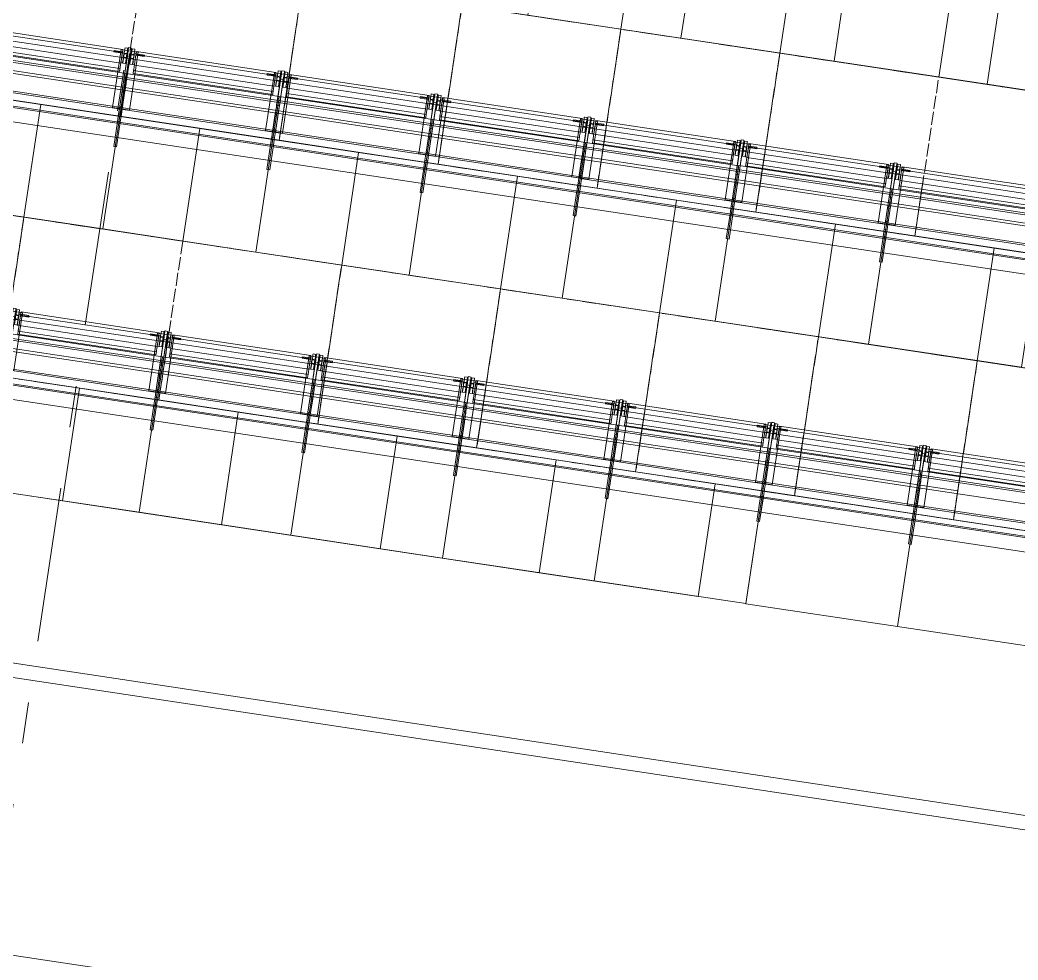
# Model space of a CAD drawing. Header units: millimetres. Extents: x -50172 to 90294, y -80883 to 25069.
# Drawn here: x -29832 to -26417, y -67517 to -64301 of the extents above; entities that cross this region are included whole.
import ezdxf
from ezdxf.enums import TextEntityAlignment as Align

# ---------------------------------------------------------------- set-up
doc = ezdxf.new("R2010")
doc.units = ezdxf.units.MM
doc.header["$MEASUREMENT"] = 0
doc.linetypes.add('Double Dashed', pattern=[1093.611073, 529.166651, -211.666656, 141.111112, -211.666656])
doc.linetypes.add('Hidden Line', pattern=[55, 45, -10])
for name, color, linetype in [('A-25-M_Wall_Ext', 7, 'Continuous'), ('New_A-05-M_Gross_Int_Plant', 7, 'Continuous'), ('New_A-15-MG_Structural_Grid_Phase_2', 7, 'Continuous'), ('New_A-20-M_Floor_Slab', 7, 'Continuous'), ('New_A-35-M_FFE_Fixed', 7, 'Continuous')]:
    doc.layers.add(name, color=color, linetype=linetype)
for name, color, linetype, lineweight in [('A-25-M_Wall_Ext_Pen_No__1', 7, 'Continuous', 13), ('New_A-20-M_Floor_Slab_Pen_No__89', 8, 'Continuous', 20), ('New_A-35-M_FFE_Fixed_Pen_No__1', 7, 'Continuous', 13), ('New_A-35-M_FFE_Fixed_Pen_No__101', 252, 'Continuous', 15), ('New_A-95-P_Drawing_Pen_No__1', 7, 'Continuous', 13), ('New_ArchiCAD Zone Stamps_Pen_No__6', 7, 'Continuous', 35)]:
    doc.layers.add(name, color=color, linetype=linetype, lineweight=lineweight)
for name, color, linetype, lineweight, true_color in [('A-25-M_Wall_Ext_Pen_No__107', 7, 'Continuous', 15, 0xa6a6a6), ('New_A-05-M_Gross_Int_Plant_Pen_No__74', 7, 'Continuous', 20, 0x606060), ('New_A-15-MG_Structural_Grid_Phase_2_Pen_No__222', 7, 'Continuous', 13, 0x65af33)]:
    doc.layers.add(name, color=color, linetype=linetype, lineweight=lineweight, true_color=true_color)
doc.styles.add('GENERATED_STYLE_1', font='')
doc.styles.add('GENERATED_STYLE_3', font='')
doc.styles.add('GENERATED_STYLE_4', font='')
doc.styles.get('GENERATED_STYLE_1').set_extended_font_data('Arial', bold=True)
doc.styles.get('GENERATED_STYLE_3').set_extended_font_data('Arial')
doc.styles.get('GENERATED_STYLE_4').set_extended_font_data('Swis721 BT')
pattern_1 = [(60, (0, 0), (-43.30127, 25), []), (120, (0, 0), (43.30127, 25), [])]

# ---------------------------------------------------------------- blocks, each defined once
blk = doc.blocks.new('Slab_35_1', base_point=(-25044.6, -64373.8))
at = {"layer": 'New_A-20-M_Floor_Slab_Pen_No__89', "linetype": 'Continuous', "flags": 128}
blk.add_lwpolyline([(-25044.6, -64373.8), (-33670.9, -63075.4), (-34079.9, -64013.3), (-24929.8, -65390.5)], close=True, dxfattribs=at)
blk = doc.blocks.new('Slab_36_1', base_point=(-24935.5, -65340.8))
at = {"layer": 'New_A-20-M_Floor_Slab_Pen_No__89', "linetype": 'Continuous', "flags": 128}
blk.add_lwpolyline([(-24935.5, -65340.8), (-34059.9, -63967.4), (-34468.8, -64905.3), (-24820.7, -66357.5)], close=True, dxfattribs=at)
blk = doc.blocks.new('Slab_37_1', base_point=(-24826.3, -66307.8))
at = {"layer": 'New_A-20-M_Floor_Slab_Pen_No__89', "linetype": 'Continuous', "flags": 128}
blk.add_lwpolyline([(-24826.3, -66307.8), (-34448.9, -64859.5), (-34857.8, -65797.4), (-24711.5, -67324.5)], close=True, dxfattribs=at)
blk = doc.blocks.new('Slab_38_1', base_point=(-24717.1, -67274.8))
at = {"layer": 'New_A-20-M_Floor_Slab_Pen_No__89', "linetype": 'Continuous', "flags": 128}
blk.add_lwpolyline([(-24717.1, -67274.8), (-34837.8, -65751.5), (-35246.8, -66689.4), (-24602.4, -68291.5)], close=True, dxfattribs=at)
blk = doc.blocks.new('VENTS__5_1', base_point=(-30958.5, -71277.4))
at = {"layer": 'New_A-05-M_Gross_Int_Plant_Pen_No__74', "linetype": 'Continuous'}
blk.add_arc((-26782.7, -43787.3), 28124.1, 246.43121, 336.44961, dxfattribs=at)
at = {"layer": 'New_ArchiCAD Zone Stamps_Pen_No__6'}
for tag, height, style, p in [('ROOM_NAME', 250, 'GENERATED_STYLE_1', (-31302.6, -70145.2)), ('zoneNameLine2', 250, 'GENERATED_STYLE_1', (-31491, -70577.3)), ('measuredAreaCode', 200, 'GENERATED_STYLE_3', (-31679.5, -70998)), ('DUMMY_649', 200, 'GENERATED_STYLE_3', (-31372.1, -71132.1)), ('DUMMY_650', 200, 'GENERATED_STYLE_3', (-30882.7, -71345.4)), ('DUMMY_651', 133.3, 'GENERATED_STYLE_3', (-30603.4, -71452))]:
    blk.add_attdef(tag, text='', height=height, rotation=336.4404, dxfattribs=dict(at, style=style)).set_placement(p, align=Align.TOP_LEFT)
blk = doc.blocks.new('Wall_351_1', base_point=(-38294.6, -69816.9))
at = {"layer": 'A-25-M_Wall_Ext_Pen_No__107', "linetype": 'Continuous', "lineweight": 0, "true_color": 0x535353}
for points in [[(-38161.1, -69523.8, 0.417286), (-920.9, -54882.6), (-922.8, -54881.8, -0.417285), (-38160.3, -69522)], [(-38224.1, -69662.2, 0.417299), (-781.4, -54943), (-783.3, -54942.2, -0.417299), (-38223.3, -69660.3)]]:
    blk.add_hatch(color=251, dxfattribs=at).paths.add_polyline_path(points)
at = {"layer": 'A-25-M_Wall_Ext_Pen_No__107', "linetype": 'Continuous'}
h = blk.add_hatch(dxfattribs=at)
h.set_pattern_fill('Plaster_0001', color=256, style=0, pattern_type=2)
h.set_pattern_definition([(201.458, (0, 0), (-63.3617, 161.19955), [0, -100]), (201.458, (-14.85, -98.89), (-63.3617, 161.19955), [0, -100])])
h.paths.add_polyline_path([(-38160.3, -69522, 0.417285), (-922.8, -54881.8), (-936.5, -54875.8, -0.417284), (-38154.1, -69508.4)])
h = blk.add_hatch(dxfattribs=at)
h.set_pattern_fill('Batt_Insulation_0001', color=256, style=0, pattern_type=2)
h.set_pattern_definition(pattern_1)
h.paths.add_polyline_path([(-38273, -69769.5, 0.41731), (-673.1, -54989.8), (-764.9, -54950.1, -0.417301), (-38231.6, -69678.5)])
h = blk.add_hatch(dxfattribs=at)
h.set_pattern_fill('Plywood_0001', color=256, style=0, pattern_type=2)
h.set_pattern_definition([(0, (0, 0), (0, 200), [])])
h.paths.add_polyline_path([(-38231.6, -69678.5, 0.417301), (-764.9, -54950.1), (-781.4, -54943, -0.417299), (-38224.1, -69662.2)])
h = blk.add_hatch(dxfattribs=at)
h.set_pattern_fill('Batt_Insulation_0001', color=256, style=0, pattern_type=2)
h.set_pattern_definition(pattern_1)
h.paths.add_polyline_path([(-38283.4, -69792.3, 0.417312), (-650.2, -54999.7), (-673.1, -54989.8, -0.41731), (-38273, -69769.5)])
blk.add_hatch(color=256, dxfattribs=at).paths.add_polyline_path([(-38294.6, -69816.9, 0.417314), (-625.4, -55010.5), (-650.2, -54999.7, -0.417312), (-38283.4, -69792.3)])
at = {"layer": 'A-25-M_Wall_Ext_Pen_No__1', "linetype": 'Continuous'}
for radius, start, end in [(28147.8, 246.16247, 336.76276), (28145.8, 246.16252, 336.76277), (28130.8, 246.16287, 336.76285), (28317.8, 246.15854, 336.76179), (28299.8, 246.15895, 336.76189), (28297.8, 246.159, 336.7619), (28417.8, 246.15624, 336.76122), (28469.8, 246.15506, 336.76093), (28442.8, 246.15567, 336.76108)]:
    blk.add_arc((-26785.3, -43777.2), radius, start, end, dxfattribs=at)
blk = doc.blocks.new('Standard grid marker_10')
at = {"layer": 'New_A-15-MG_Structural_Grid_Phase_2_Pen_No__222', "linetype": 'Double Dashed'}
blk.add_line((2590.6, 0), (19605, 0), dxfattribs=at)
at = {"layer": 'New_A-15-MG_Structural_Grid_Phase_2_Pen_No__222', "style": 'GENERATED_STYLE_4'}
for tag, p in [('AC_MarkerText_1_0', (-500, 43.4)), ('AC_MarkerText_1_1', (22695.6, 43.4))]:
    blk.add_attdef(tag, text='', height=350, rotation=255.0108, dxfattribs=at).set_placement(p, align=Align.MIDDLE_CENTER)
blk = doc.blocks.new('Standard grid marker_26')
at = {"layer": 'New_A-15-MG_Structural_Grid_Phase_2_Pen_No__222', "linetype": 'Double Dashed'}
blk.add_arc((0, 0), 27977.6, 0, 90.63597, dxfattribs=at)
at = {"layer": 'New_A-15-MG_Structural_Grid_Phase_2_Pen_No__222', "style": 'GENERATED_STYLE_4'}
blk.add_attdef('AC_MarkerText_1', text='', height=350, rotation=90.3066, dxfattribs=at).set_placement((-1326.2, 28008), align=Align.MIDDLE_CENTER)
blk = doc.blocks.new('Montpelier with surface')
at = {"layer": 'New_A-35-M_FFE_Fixed_Pen_No__1', "linetype": 'Continuous'}
for p, q in [((0, 534.8), (0, 4.8)), ((390, 534.8), (0, 534.8)), ((285, 539.6), (370, 539.6)), ((285, 530), (285, 539.6)), ((285, 530), (370, 530)), ((370, 539.6), (371, 539.6)), ((370, 530), (370, 539.6)), ((370, 4.8), (370, 534.8)), ((370, 534.8), (414.6, 534.8)), ((370, 530), (371, 530)), ((371, 539.6), (397.3, 539.6)), ((371, 530), (371, 539.6)), ((371, 530), (397.3, 530)), ((390, 4.8), (390, 534.8)), ((397.3, 530), (397.3, 539.6)), ((397.3, 539.6), (424.7, 539.6)), ((397.3, 530), (424.7, 530)), ((414.6, 534.8), (415.5, 534.8)), ((414.6, 4.8), (414.6, 534.8)), ((415.5, 534.8), (416.5, 534.8)), ((416, 539.1), (616, 539.1)), ((416, 539.1), (416, 505.4)), ((416.5, 534.8), (417.4, 534.8)), ((417.4, 534.8), (418.3, 534.8)), ((418.3, 534.8), (419, 534.8)), ((419, 534.8), (419.6, 534.8)), ((419.6, 534.8), (420, 534.8)), ((420, 534.8), (420.2, 534.8)), ((420.2, 4.8), (420.2, 534.8)), ((420.2, 534.8), (480, 534.8)), ((424.7, 530), (424.7, 539.6)), ((424.7, 539.6), (470.9, 539.6)), ((424.7, 530), (470.9, 530)), ((470.9, 539.6), (477.4, 539.6)), ((470.9, 530), (470.9, 539.6)), ((470.9, 530), (477.4, 530)), ((477.4, 539.6), (478.6, 539.6)), ((477.4, 530), (477.4, 539.6)), ((477.4, 530), (478.6, 530)), ((478.6, 539.6), (480.7, 539.6)), ((478.6, 530), (480.7, 530)), ((480, 534.8), (482.5, 534.8)), ((480, 4.8), (480, 534.8)), ((480.7, 539.6), (483.7, 539.6)), ((480.7, 530), (483.7, 530)), ((482.5, 534.8), (485.7, 534.8)), ((483.7, 539.6), (487.4, 539.6)), ((483.7, 530), (487.4, 530)), ((485.7, 534.8), (489.5, 534.8)), ((487.4, 539.6), (491.7, 539.6)), ((487.4, 530), (491.7, 530)), ((489.5, 534.8), (493.9, 534.8)), ((491.7, 539.6), (496.6, 539.6)), ((491.7, 530), (496.6, 530)), ((493.9, 534.8), (499, 534.8)), ((496.6, 539.6), (501.7, 539.6)), ((496.6, 530), (501.7, 530)), ((499, 534.8), (504.7, 534.8)), ((501.7, 539.6), (507.1, 539.6)), ((501.7, 530), (507.1, 530)), ((504.7, 534.8), (511, 534.8)), ((507.1, 539.6), (597.9, 539.6)), ((507.1, 530), (507.1, 539.6)), ((507.1, 530), (597.9, 530)), ((511, 534.8), (517.9, 534.8)), ((517.9, 534.8), (525.2, 534.8)), ((517.9, 4.8), (517.9, 534.8)), ((525.2, 534.8), (530.9, 534.8)), ((530.9, 534.8), (535, 534.8)), ((535, 534.8), (537.4, 534.8)), ((537.4, 534.8), (538.2, 534.8)), ((538.2, 4.8), (538.2, 534.8)), ((571.6, 527.1), (573.6, 527.1)), ((571.6, 527.1), (571.6, 517.7)), ((571.6, 517.7), (573.6, 517.7)), ((571.6, 517), (572.4, 517)), ((571.6, 517), (571.6, 511.2)), ((572.4, 517), (574.9, 517)), ((573.6, 527.1), (579.3, 527.1)), ((573.6, 517.7), (579.3, 517.7)), ((574.9, 517), (578.9, 517)), ((578.9, 517), (584, 517)), ((579.3, 527.1), (587.8, 527.1)), ((579.3, 517.7), (587.8, 517.7)), ((584, 517), (590.1, 517)), ((587.8, 527.1), (597.9, 527.1)), ((587.8, 517.7), (597.9, 517.7)), ((589.7, 530.3), (590.2, 530.3)), ((589.7, 530.3), (589.7, 517.7)), ((589.7, 517.7), (590.2, 517.7)), ((590.1, 517), (596.6, 517)), ((590.2, 530.3), (591.7, 530.3)), ((590.2, 517.7), (591.7, 517.7)), ((591.7, 530.3), (594, 530.3)), ((591.7, 517.7), (594, 517.7)), ((592.1, 530.3), (592.7, 530.3)), ((592.1, 530.3), (592.1, 517.7)), ((592.1, 517.7), (592.7, 517.7)), ((592.7, 530.3), (594.2, 530.3)), ((592.7, 517.7), (594.2, 517.7)), ((594, 530.3), (596.7, 530.3)), ((594, 517.7), (596.7, 517.7)), ((594.2, 530.3), (596.5, 530.3)), ((594.2, 517.7), (596.5, 517.7)), ((596.5, 530.3), (599.1, 530.3)), ((596.5, 517.7), (599.1, 517.7)), ((596.6, 517), (603.3, 517)), ((596.7, 530.3), (599.4, 530.3)), ((596.7, 517.7), (599.4, 517.7)), ((597.9, 539.6), (608.1, 539.6)), ((597.9, 530), (597.9, 539.6)), ((597.9, 530), (608.1, 530)), ((597.9, 527.1), (608, 527.1)), ((597.9, 517.7), (608, 517.7)), ((599.1, 530.3), (601.8, 530.3)), ((599.1, 517.7), (601.8, 517.7)), ((599.4, 530.3), (601.6, 530.3)), ((599.4, 517.7), (601.6, 517.7)), ((601.6, 530.3), (603.2, 530.3)), ((601.6, 517.7), (603.2, 517.7)), ((601.8, 530.3), (604.1, 530.3)), ((601.8, 517.7), (604.1, 517.7)), ((603.2, 530.3), (603.7, 530.3)), ((603.2, 517.7), (603.7, 517.7)), ((603.3, 517), (609.5, 517)), ((603.7, 530.3), (603.7, 517.7)), ((604.1, 530.3), (605.6, 530.3)), ((604.1, 517.7), (605.6, 517.7)), ((605.6, 530.3), (606.1, 530.3)), ((605.6, 517.7), (606.1, 517.7)), ((606.1, 530.3), (606.1, 517.7)), ((608, 527.1), (616.5, 527.1)), ((608, 517.7), (616.5, 517.7)), ((608.1, 539.6), (617, 539.6)), ((608.1, 530), (617, 530)), ((609.5, 517), (609.5, 511.2)), ((616, 539.1), (616, 505.4)), ((616.5, 527.1), (622.2, 527.1)), ((616.5, 517.7), (622.2, 517.7)), ((617, 539.6), (623.5, 539.6)), ((617, 530), (623.5, 530)), ((622.2, 527.1), (624.2, 527.1)), ((622.2, 517.7), (624.2, 517.7)), ((623.5, 539.6), (626.7, 539.6)), ((623.5, 530), (626.7, 530)), ((624.2, 527.1), (624.2, 517.7)), ((626.7, 530), (626.7, 539.6)), ((416, 505.4), (616, 505.4)), ((541.1, 28.4), (541.1, 511.2)), ((541.1, 511.2), (541.7, 511.2)), ((541.7, 511.2), (543.1, 511.2)), ((543.1, 511.2), (545.3, 511.2)), ((545.3, 511.2), (548.1, 511.2)), ((548.1, 511.2), (551.8, 511.2)), ((551.8, 511.2), (552.7, 511.2)), ((551.8, 28.4), (551.8, 511.2)), ((552.7, 511.2), (554.3, 511.2)), ((554.3, 511.2), (556.3, 511.2)), ((556.3, 511.2), (558.8, 511.2)), ((558.8, 511.2), (561.5, 511.2)), ((561.5, 511.2), (564.4, 511.2)), ((564.4, 511.2), (567.4, 511.2)), ((567.4, 511.2), (570.4, 511.2)), ((570.4, 511.2), (607, 511.2)), ((570.4, 28.4), (570.4, 511.2)), ((571.6, 511.2), (572.4, 511.2)), ((572.4, 511.2), (574.9, 511.2)), ((574.9, 511.2), (578.9, 511.2)), ((578.9, 511.2), (584, 511.2)), ((584, 511.2), (590.1, 511.2)), ((590.1, 511.2), (596.6, 511.2)), ((596.6, 511.2), (603.3, 511.2)), ((603.3, 511.2), (609.5, 511.2)), ((604.5, 511.2), (604.5, 482.3)), ((604.5, 511.2), (609.5, 511.2)), ((604.5, 482.3), (609.5, 482.3)), ((607, 511.2), (609.5, 511.2)), ((607, 28.4), (607, 511.2)), ((609.5, 511.2), (611.9, 511.2)), ((609.5, 511.2), (609.5, 482.3)), ((611.9, 511.2), (613.9, 511.2)), ((613.9, 511.2), (615.5, 511.2)), ((615.5, 511.2), (616.8, 511.2)), ((616.8, 511.2), (617.6, 511.2)), ((617.6, 511.2), (617.9, 511.2)), ((617.9, 28.4), (617.9, 511.2)), ((604.5, 28.4), (604.5, 57.3)), ((604.5, 57.3), (609.5, 57.3)), ((609.5, 28.4), (609.5, 57.3)), ((0, 4.8), (390, 4.8)), ((285, 9.6), (370, 9.6)), ((285, 0), (285, 9.6)), ((370, 9.6), (371, 9.6)), ((370, 0), (370, 9.6)), ((370, 4.8), (414.6, 4.8)), ((371, 9.6), (397.3, 9.6)), ((371, 0), (371, 9.6)), ((397.3, 9.6), (424.7, 9.6)), ((397.3, 0), (397.3, 9.6)), ((414.6, 4.8), (415.5, 4.8)), ((415.5, 4.8), (416.5, 4.8)), ((416, 0), (416, 33.7)), ((416, 33.7), (616, 33.7)), ((416.5, 4.8), (417.4, 4.8)), ((417.4, 4.8), (418.3, 4.8)), ((418.3, 4.8), (419, 4.8)), ((419, 4.8), (419.6, 4.8)), ((419.6, 4.8), (420, 4.8)), ((420, 4.8), (420.2, 4.8)), ((420.2, 4.8), (480, 4.8)), ((424.7, 9.6), (470.9, 9.6)), ((424.7, 0), (424.7, 9.6)), ((470.9, 9.6), (477.4, 9.6)), ((470.9, 0), (470.9, 9.6)), ((477.4, 9.6), (478.6, 9.6)), ((477.4, 0), (477.4, 9.6)), ((478.6, 9.6), (480.7, 9.6)), ((480, 4.8), (482.5, 4.8)), ((480.7, 9.6), (483.7, 9.6)), ((482.5, 4.8), (485.7, 4.8)), ((483.7, 9.6), (487.4, 9.6)), ((485.7, 4.8), (489.5, 4.8)), ((487.4, 9.6), (491.7, 9.6)), ((489.5, 4.8), (493.9, 4.8)), ((491.7, 9.6), (496.6, 9.6)), ((493.9, 4.8), (499, 4.8)), ((496.6, 9.6), (501.7, 9.6)), ((499, 4.8), (504.7, 4.8)), ((501.7, 9.6), (507.1, 9.6)), ((504.7, 4.8), (511, 4.8)), ((507.1, 9.6), (597.9, 9.6)), ((507.1, 0), (507.1, 9.6)), ((511, 4.8), (517.9, 4.8)), ((517.9, 4.8), (525.2, 4.8)), ((525.2, 4.8), (530.9, 4.8)), ((530.9, 4.8), (535, 4.8)), ((535, 4.8), (537.4, 4.8)), ((537.4, 4.8), (538.2, 4.8)), ((541.1, 28.4), (541.7, 28.4)), ((541.7, 28.4), (543.1, 28.4)), ((543.1, 28.4), (545.3, 28.4)), ((545.3, 28.4), (548.1, 28.4)), ((548.1, 28.4), (551.8, 28.4)), ((551.8, 28.4), (552.7, 28.4)), ((552.7, 28.4), (554.3, 28.4)), ((554.3, 28.4), (556.3, 28.4)), ((556.3, 28.4), (558.8, 28.4)), ((558.8, 28.4), (561.5, 28.4)), ((561.5, 28.4), (564.4, 28.4)), ((564.4, 28.4), (567.4, 28.4)), ((567.4, 28.4), (570.4, 28.4)), ((570.4, 28.4), (607, 28.4)), ((571.6, 22.6), (571.6, 28.4)), ((571.6, 28.4), (572.4, 28.4)), ((571.6, 22.6), (572.4, 22.6)), ((571.6, 21.9), (573.6, 21.9)), ((571.6, 12.5), (571.6, 21.9)), ((571.6, 12.5), (573.6, 12.5)), ((572.4, 28.4), (574.9, 28.4)), ((572.4, 22.6), (574.9, 22.6)), ((573.6, 21.9), (579.3, 21.9)), ((573.6, 12.5), (579.3, 12.5)), ((574.9, 28.4), (578.9, 28.4)), ((574.9, 22.6), (578.9, 22.6)), ((578.9, 28.4), (584, 28.4)), ((578.9, 22.6), (584, 22.6)), ((579.3, 21.9), (587.8, 21.9)), ((579.3, 12.5), (587.8, 12.5)), ((584, 28.4), (590.1, 28.4)), ((584, 22.6), (590.1, 22.6)), ((587.8, 21.9), (597.9, 21.9)), ((587.8, 12.5), (597.9, 12.5)), ((589.7, 9.3), (589.7, 21.9)), ((589.7, 21.9), (590.2, 21.9)), ((589.7, 9.3), (590.2, 9.3)), ((590.1, 28.4), (596.6, 28.4)), ((590.1, 22.6), (596.6, 22.6)), ((590.2, 21.9), (591.7, 21.9)), ((590.2, 9.3), (591.7, 9.3)), ((591.7, 21.9), (594, 21.9)), ((591.7, 9.3), (594, 9.3)), ((592.1, 9.3), (592.1, 21.9)), ((592.1, 21.9), (592.7, 21.9)), ((592.1, 9.3), (592.7, 9.3)), ((592.7, 21.9), (594.2, 21.9)), ((592.7, 9.3), (594.2, 9.3)), ((594, 21.9), (596.7, 21.9)), ((594, 9.3), (596.7, 9.3)), ((594.2, 21.9), (596.5, 21.9)), ((594.2, 9.3), (596.5, 9.3)), ((596.5, 21.9), (599.1, 21.9)), ((596.5, 9.3), (599.1, 9.3)), ((596.6, 28.4), (603.3, 28.4)), ((596.6, 22.6), (603.3, 22.6)), ((596.7, 21.9), (599.4, 21.9)), ((596.7, 9.3), (599.4, 9.3)), ((597.9, 21.9), (608, 21.9)), ((597.9, 12.5), (608, 12.5)), ((597.9, 9.6), (608.1, 9.6)), ((597.9, 0), (597.9, 9.6)), ((599.1, 21.9), (601.8, 21.9)), ((599.1, 9.3), (601.8, 9.3)), ((599.4, 21.9), (601.6, 21.9)), ((599.4, 9.3), (601.6, 9.3)), ((601.6, 21.9), (603.2, 21.9)), ((601.6, 9.3), (603.2, 9.3)), ((601.8, 21.9), (604.1, 21.9)), ((601.8, 9.3), (604.1, 9.3)), ((603.2, 21.9), (603.7, 21.9)), ((603.2, 9.3), (603.7, 9.3)), ((603.3, 28.4), (609.5, 28.4)), ((603.3, 22.6), (609.5, 22.6)), ((603.7, 9.3), (603.7, 21.9)), ((604.1, 21.9), (605.6, 21.9)), ((604.1, 9.3), (605.6, 9.3)), ((604.5, 28.4), (609.5, 28.4)), ((605.6, 21.9), (606.1, 21.9)), ((605.6, 9.3), (606.1, 9.3)), ((606.1, 9.3), (606.1, 21.9)), ((607, 28.4), (609.5, 28.4)), ((608, 21.9), (616.5, 21.9)), ((608, 12.5), (616.5, 12.5)), ((608.1, 9.6), (617, 9.6)), ((609.5, 22.6), (609.5, 28.4)), ((609.5, 28.4), (611.9, 28.4)), ((611.9, 28.4), (613.9, 28.4)), ((613.9, 28.4), (615.5, 28.4)), ((615.5, 28.4), (616.8, 28.4)), ((616, 0), (616, 33.7)), ((616.5, 21.9), (622.2, 21.9)), ((616.5, 12.5), (622.2, 12.5)), ((616.8, 28.4), (617.6, 28.4)), ((617, 9.6), (623.5, 9.6)), ((617.6, 28.4), (617.9, 28.4)), ((622.2, 21.9), (624.2, 21.9)), ((622.2, 12.5), (624.2, 12.5)), ((623.5, 9.6), (626.7, 9.6)), ((624.2, 12.5), (624.2, 21.9)), ((626.7, 0), (626.7, 9.6)), ((285, 0), (370, 0)), ((370, 0), (371, 0)), ((371, 0), (397.3, 0)), ((397.3, 0), (424.7, 0)), ((416, 0), (616, 0)), ((424.7, 0), (470.9, 0)), ((470.9, 0), (477.4, 0)), ((477.4, 0), (478.6, 0)), ((478.6, 0), (480.7, 0)), ((480.7, 0), (483.7, 0)), ((483.7, 0), (487.4, 0)), ((487.4, 0), (491.7, 0)), ((491.7, 0), (496.6, 0)), ((496.6, 0), (501.7, 0)), ((501.7, 0), (507.1, 0)), ((507.1, 0), (597.9, 0)), ((597.9, 0), (608.1, 0)), ((608.1, 0), (617, 0)), ((617, 0), (623.5, 0)), ((623.5, 0), (626.7, 0))]:
    blk.add_line(p, q, dxfattribs=at)
blk = doc.blocks.new('Montpelier with surface_2')
at = {"layer": 'New_A-35-M_FFE_Fixed_Pen_No__1', "linetype": 'Continuous'}
for p, q in [((0, 529.7), (0, 4.8)), ((390, 529.7), (0, 529.7)), ((285, 534.5), (370, 534.5)), ((285, 525), (285, 534.5)), ((285, 525), (370, 525)), ((370, 534.5), (371, 534.5)), ((370, 525), (370, 534.5)), ((370, 4.8), (370, 529.7)), ((370, 529.7), (414.6, 529.7)), ((370, 525), (371, 525)), ((371, 534.5), (397.3, 534.5)), ((371, 525), (371, 534.5)), ((371, 525), (397.3, 525)), ((390, 4.8), (390, 529.7)), ((397.3, 525), (397.3, 534.5)), ((397.3, 534.5), (424.7, 534.5)), ((397.3, 525), (424.7, 525)), ((414.6, 529.7), (415.5, 529.7)), ((414.6, 4.8), (414.6, 529.7)), ((415.5, 529.7), (416.5, 529.7)), ((416, 534), (616, 534)), ((416, 534), (416, 500.6)), ((416.5, 529.7), (417.4, 529.7)), ((417.4, 529.7), (418.3, 529.7)), ((418.3, 529.7), (419, 529.7)), ((419, 529.7), (419.6, 529.7)), ((419.6, 529.7), (420, 529.7)), ((420, 529.7), (420.2, 529.7)), ((420.2, 4.8), (420.2, 529.7)), ((420.2, 529.7), (480, 529.7)), ((424.7, 525), (424.7, 534.5)), ((424.7, 534.5), (470.9, 534.5)), ((424.7, 525), (470.9, 525)), ((470.9, 534.5), (477.4, 534.5)), ((470.9, 525), (470.9, 534.5)), ((470.9, 525), (477.4, 525)), ((477.4, 534.5), (478.6, 534.5)), ((477.4, 525), (477.4, 534.5)), ((477.4, 525), (478.6, 525)), ((478.6, 534.5), (480.7, 534.5)), ((478.6, 525), (480.7, 525)), ((480, 529.7), (482.5, 529.7)), ((480, 4.8), (480, 529.7)), ((480.7, 534.5), (483.7, 534.5)), ((480.7, 525), (483.7, 525)), ((482.5, 529.7), (485.7, 529.7)), ((483.7, 534.5), (487.4, 534.5)), ((483.7, 525), (487.4, 525)), ((485.7, 529.7), (489.5, 529.7)), ((487.4, 534.5), (491.7, 534.5)), ((487.4, 525), (491.7, 525)), ((489.5, 529.7), (493.9, 529.7)), ((491.7, 534.5), (496.6, 534.5)), ((491.7, 525), (496.6, 525)), ((493.9, 529.7), (499, 529.7)), ((496.6, 534.5), (501.7, 534.5)), ((496.6, 525), (501.7, 525)), ((499, 529.7), (504.7, 529.7)), ((501.7, 534.5), (507.1, 534.5)), ((501.7, 525), (507.1, 525)), ((504.7, 529.7), (511, 529.7)), ((507.1, 534.5), (597.9, 534.5)), ((507.1, 525), (507.1, 534.5)), ((507.1, 525), (597.9, 525)), ((511, 529.7), (517.9, 529.7)), ((517.9, 529.7), (525.2, 529.7)), ((517.9, 4.8), (517.9, 529.7)), ((525.2, 529.7), (530.9, 529.7)), ((530.9, 529.7), (535, 529.7)), ((535, 529.7), (537.4, 529.7)), ((537.4, 529.7), (538.2, 529.7)), ((538.2, 4.8), (538.2, 529.7)), ((571.6, 522.1), (573.6, 522.1)), ((571.6, 522.1), (571.6, 512.8)), ((571.6, 512.8), (573.6, 512.8)), ((573.6, 522.1), (579.3, 522.1)), ((573.6, 512.8), (579.3, 512.8)), ((579.3, 522.1), (587.8, 522.1)), ((579.3, 512.8), (587.8, 512.8)), ((587.8, 522.1), (597.9, 522.1)), ((587.8, 512.8), (597.9, 512.8)), ((589.7, 525.3), (590.2, 525.3)), ((589.7, 525.3), (589.7, 512.8)), ((589.7, 512.8), (590.2, 512.8)), ((590.2, 525.3), (591.7, 525.3)), ((590.2, 512.8), (591.7, 512.8)), ((591.7, 525.3), (594, 525.3)), ((591.7, 512.8), (594, 512.8)), ((592.1, 525.3), (592.7, 525.3)), ((592.1, 525.3), (592.1, 512.8)), ((592.1, 512.8), (592.7, 512.8)), ((592.7, 525.3), (594.2, 525.3)), ((592.7, 512.8), (594.2, 512.8)), ((594, 525.3), (596.7, 525.3)), ((594, 512.8), (596.7, 512.8)), ((594.2, 525.3), (596.5, 525.3)), ((594.2, 512.8), (596.5, 512.8)), ((596.5, 525.3), (599.1, 525.3)), ((596.5, 512.8), (599.1, 512.8)), ((596.7, 525.3), (599.4, 525.3)), ((596.7, 512.8), (599.4, 512.8)), ((597.9, 534.5), (608.1, 534.5)), ((597.9, 525), (597.9, 534.5)), ((597.9, 525), (608.1, 525)), ((597.9, 522.1), (608, 522.1)), ((597.9, 512.8), (608, 512.8)), ((599.1, 525.3), (601.8, 525.3)), ((599.1, 512.8), (601.8, 512.8)), ((599.4, 525.3), (601.6, 525.3)), ((599.4, 512.8), (601.6, 512.8)), ((601.6, 525.3), (603.2, 525.3)), ((601.6, 512.8), (603.2, 512.8)), ((601.8, 525.3), (604.1, 525.3)), ((601.8, 512.8), (604.1, 512.8)), ((603.2, 525.3), (603.7, 525.3)), ((603.2, 512.8), (603.7, 512.8)), ((603.7, 525.3), (603.7, 512.8)), ((604.1, 525.3), (605.6, 525.3)), ((604.1, 512.8), (605.6, 512.8)), ((605.6, 525.3), (606.1, 525.3)), ((605.6, 512.8), (606.1, 512.8)), ((606.1, 525.3), (606.1, 512.8)), ((608, 522.1), (616.5, 522.1)), ((608, 512.8), (616.5, 512.8)), ((608.1, 534.5), (617, 534.5)), ((608.1, 525), (617, 525)), ((616, 534), (616, 500.6)), ((616.5, 522.1), (622.2, 522.1)), ((616.5, 512.8), (622.2, 512.8)), ((617, 534.5), (623.5, 534.5)), ((617, 525), (623.5, 525)), ((622.2, 522.1), (624.2, 522.1)), ((622.2, 512.8), (624.2, 512.8)), ((623.5, 534.5), (626.7, 534.5)), ((623.5, 525), (626.7, 525)), ((624.2, 522.1), (624.2, 512.8)), ((626.7, 525), (626.7, 534.5)), ((416, 500.6), (616, 500.6)), ((541.1, 28.2), (541.1, 506.3)), ((541.1, 506.3), (541.7, 506.3)), ((541.7, 506.3), (543.1, 506.3)), ((543.1, 506.3), (545.3, 506.3)), ((545.3, 506.3), (548.1, 506.3)), ((548.1, 506.3), (551.8, 506.3)), ((551.8, 506.3), (552.7, 506.3)), ((551.8, 28.2), (551.8, 506.3)), ((552.7, 506.3), (554.3, 506.3)), ((554.3, 506.3), (556.3, 506.3)), ((556.3, 506.3), (558.8, 506.3)), ((558.8, 506.3), (561.5, 506.3)), ((561.5, 506.3), (564.4, 506.3)), ((564.4, 506.3), (567.4, 506.3)), ((567.4, 506.3), (570.4, 506.3)), ((570.4, 506.3), (607, 506.3)), ((570.4, 28.2), (570.4, 506.3)), ((571.6, 512.1), (572.4, 512.1)), ((571.6, 512.1), (571.6, 506.3)), ((571.6, 506.3), (572.4, 506.3)), ((572.4, 512.1), (574.9, 512.1)), ((572.4, 506.3), (574.9, 506.3)), ((574.9, 512.1), (578.9, 512.1)), ((574.9, 506.3), (578.9, 506.3)), ((578.9, 512.1), (584, 512.1)), ((578.9, 506.3), (584, 506.3)), ((584, 512.1), (590.1, 512.1)), ((584, 506.3), (590.1, 506.3)), ((590.1, 512.1), (596.6, 512.1)), ((590.1, 506.3), (596.6, 506.3)), ((596.6, 512.1), (603.3, 512.1)), ((596.6, 506.3), (603.3, 506.3)), ((603.3, 512.1), (609.5, 512.1)), ((603.3, 506.3), (609.5, 506.3)), ((604.5, 506.3), (604.5, 477.7)), ((604.5, 506.3), (609.5, 506.3)), ((607, 506.3), (609.5, 506.3)), ((607, 28.2), (607, 506.3)), ((609.5, 512.1), (609.5, 506.3)), ((609.5, 506.3), (611.9, 506.3)), ((609.5, 506.3), (609.5, 477.7)), ((611.9, 506.3), (613.9, 506.3)), ((613.9, 506.3), (615.5, 506.3)), ((615.5, 506.3), (616.8, 506.3)), ((616.8, 506.3), (617.6, 506.3)), ((617.6, 506.3), (617.9, 506.3)), ((617.9, 28.2), (617.9, 506.3)), ((604.5, 477.7), (609.5, 477.7)), ((604.5, 28.2), (604.5, 56.8)), ((604.5, 56.8), (609.5, 56.8)), ((609.5, 28.2), (609.5, 56.8)), ((0, 4.8), (390, 4.8)), ((285, 9.5), (370, 9.5)), ((285, 0), (285, 9.5)), ((370, 9.5), (371, 9.5)), ((370, 0), (370, 9.5)), ((370, 4.8), (414.6, 4.8)), ((371, 9.5), (397.3, 9.5)), ((371, 0), (371, 9.5)), ((397.3, 9.5), (424.7, 9.5)), ((397.3, 0), (397.3, 9.5)), ((414.6, 4.8), (415.5, 4.8)), ((415.5, 4.8), (416.5, 4.8)), ((416, 0), (416, 33.4)), ((416, 33.4), (616, 33.4)), ((416.5, 4.8), (417.4, 4.8)), ((417.4, 4.8), (418.3, 4.8)), ((418.3, 4.8), (419, 4.8)), ((419, 4.8), (419.6, 4.8)), ((419.6, 4.8), (420, 4.8)), ((420, 4.8), (420.2, 4.8)), ((420.2, 4.8), (480, 4.8)), ((424.7, 9.5), (470.9, 9.5)), ((424.7, 0), (424.7, 9.5)), ((470.9, 9.5), (477.4, 9.5)), ((470.9, 0), (470.9, 9.5)), ((477.4, 9.5), (478.6, 9.5)), ((477.4, 0), (477.4, 9.5)), ((478.6, 9.5), (480.7, 9.5)), ((480, 4.8), (482.5, 4.8)), ((480.7, 9.5), (483.7, 9.5)), ((482.5, 4.8), (485.7, 4.8)), ((483.7, 9.5), (487.4, 9.5)), ((485.7, 4.8), (489.5, 4.8)), ((487.4, 9.5), (491.7, 9.5)), ((489.5, 4.8), (493.9, 4.8)), ((491.7, 9.5), (496.6, 9.5)), ((493.9, 4.8), (499, 4.8)), ((496.6, 9.5), (501.7, 9.5)), ((499, 4.8), (504.7, 4.8)), ((501.7, 9.5), (507.1, 9.5)), ((504.7, 4.8), (511, 4.8)), ((507.1, 9.5), (597.9, 9.5)), ((507.1, 0), (507.1, 9.5)), ((511, 4.8), (517.9, 4.8)), ((517.9, 4.8), (525.2, 4.8)), ((525.2, 4.8), (530.9, 4.8)), ((530.9, 4.8), (535, 4.8)), ((535, 4.8), (537.4, 4.8)), ((537.4, 4.8), (538.2, 4.8)), ((541.1, 28.2), (541.7, 28.2)), ((541.7, 28.2), (543.1, 28.2)), ((543.1, 28.2), (545.3, 28.2)), ((545.3, 28.2), (548.1, 28.2)), ((548.1, 28.2), (551.8, 28.2)), ((551.8, 28.2), (552.7, 28.2)), ((552.7, 28.2), (554.3, 28.2)), ((554.3, 28.2), (556.3, 28.2)), ((556.3, 28.2), (558.8, 28.2)), ((558.8, 28.2), (561.5, 28.2)), ((561.5, 28.2), (564.4, 28.2)), ((564.4, 28.2), (567.4, 28.2)), ((567.4, 28.2), (570.4, 28.2)), ((570.4, 28.2), (607, 28.2)), ((571.6, 22.4), (571.6, 28.2)), ((571.6, 28.2), (572.4, 28.2)), ((571.6, 22.4), (572.4, 22.4)), ((571.6, 21.7), (573.6, 21.7)), ((571.6, 12.4), (571.6, 21.7)), ((571.6, 12.4), (573.6, 12.4)), ((572.4, 28.2), (574.9, 28.2)), ((572.4, 22.4), (574.9, 22.4)), ((573.6, 21.7), (579.3, 21.7)), ((573.6, 12.4), (579.3, 12.4)), ((574.9, 28.2), (578.9, 28.2)), ((574.9, 22.4), (578.9, 22.4)), ((578.9, 28.2), (584, 28.2)), ((578.9, 22.4), (584, 22.4)), ((579.3, 21.7), (587.8, 21.7)), ((579.3, 12.4), (587.8, 12.4)), ((584, 28.2), (590.1, 28.2)), ((584, 22.4), (590.1, 22.4)), ((587.8, 21.7), (597.9, 21.7)), ((587.8, 12.4), (597.9, 12.4)), ((589.7, 9.2), (589.7, 21.7)), ((589.7, 21.7), (590.2, 21.7)), ((589.7, 9.2), (590.2, 9.2)), ((590.1, 28.2), (596.6, 28.2)), ((590.1, 22.4), (596.6, 22.4)), ((590.2, 21.7), (591.7, 21.7)), ((590.2, 9.2), (591.7, 9.2)), ((591.7, 21.7), (594, 21.7)), ((591.7, 9.2), (594, 9.2)), ((592.1, 9.2), (592.1, 21.7)), ((592.1, 21.7), (592.7, 21.7)), ((592.1, 9.2), (592.7, 9.2)), ((592.7, 21.7), (594.2, 21.7)), ((592.7, 9.2), (594.2, 9.2)), ((594, 21.7), (596.7, 21.7)), ((594, 9.2), (596.7, 9.2)), ((594.2, 21.7), (596.5, 21.7)), ((594.2, 9.2), (596.5, 9.2)), ((596.5, 21.7), (599.1, 21.7)), ((596.5, 9.2), (599.1, 9.2)), ((596.6, 28.2), (603.3, 28.2)), ((596.6, 22.4), (603.3, 22.4)), ((596.7, 21.7), (599.4, 21.7)), ((596.7, 9.2), (599.4, 9.2)), ((597.9, 21.7), (608, 21.7)), ((597.9, 12.4), (608, 12.4)), ((597.9, 9.5), (608.1, 9.5)), ((597.9, 0), (597.9, 9.5)), ((599.1, 21.7), (601.8, 21.7)), ((599.1, 9.2), (601.8, 9.2)), ((599.4, 21.7), (601.6, 21.7)), ((599.4, 9.2), (601.6, 9.2)), ((601.6, 21.7), (603.2, 21.7)), ((601.6, 9.2), (603.2, 9.2)), ((601.8, 21.7), (604.1, 21.7)), ((601.8, 9.2), (604.1, 9.2)), ((603.2, 21.7), (603.7, 21.7)), ((603.2, 9.2), (603.7, 9.2)), ((603.3, 28.2), (609.5, 28.2)), ((603.3, 22.4), (609.5, 22.4)), ((603.7, 9.2), (603.7, 21.7)), ((604.1, 21.7), (605.6, 21.7)), ((604.1, 9.2), (605.6, 9.2)), ((604.5, 28.2), (609.5, 28.2)), ((605.6, 21.7), (606.1, 21.7)), ((605.6, 9.2), (606.1, 9.2)), ((606.1, 9.2), (606.1, 21.7)), ((607, 28.2), (609.5, 28.2)), ((608, 21.7), (616.5, 21.7)), ((608, 12.4), (616.5, 12.4)), ((608.1, 9.5), (617, 9.5)), ((609.5, 22.4), (609.5, 28.2)), ((609.5, 28.2), (611.9, 28.2)), ((611.9, 28.2), (613.9, 28.2)), ((613.9, 28.2), (615.5, 28.2)), ((615.5, 28.2), (616.8, 28.2)), ((616, 0), (616, 33.4)), ((616.5, 21.7), (622.2, 21.7)), ((616.5, 12.4), (622.2, 12.4)), ((616.8, 28.2), (617.6, 28.2)), ((617, 9.5), (623.5, 9.5)), ((617.6, 28.2), (617.9, 28.2)), ((622.2, 21.7), (624.2, 21.7)), ((622.2, 12.4), (624.2, 12.4)), ((623.5, 9.5), (626.7, 9.5)), ((624.2, 12.4), (624.2, 21.7)), ((626.7, 0), (626.7, 9.5)), ((285, 0), (370, 0)), ((370, 0), (371, 0)), ((371, 0), (397.3, 0)), ((397.3, 0), (424.7, 0)), ((416, 0), (616, 0)), ((424.7, 0), (470.9, 0)), ((470.9, 0), (477.4, 0)), ((477.4, 0), (478.6, 0)), ((478.6, 0), (480.7, 0)), ((480.7, 0), (483.7, 0)), ((483.7, 0), (487.4, 0)), ((487.4, 0), (491.7, 0)), ((491.7, 0), (496.6, 0)), ((496.6, 0), (501.7, 0)), ((501.7, 0), (507.1, 0)), ((507.1, 0), (597.9, 0)), ((597.9, 0), (608.1, 0)), ((608.1, 0), (617, 0)), ((617, 0), (623.5, 0)), ((623.5, 0), (626.7, 0))]:
    blk.add_line(p, q, dxfattribs=at)

msp = doc.modelspace()

# ---------------------------------------------------------------- linework, layer by layer
at = {"layer": 'New_A-35-M_FFE_Fixed_Pen_No__1', "linetype": 'Continuous', "flags": 128}
for points in [[(-27717.6, -63947.2), (-28261.5, -63865.3), (-28319.5, -64251), (-27775.7, -64332.8)], [(-27173.7, -64029), (-27717.6, -63947.2), (-27775.7, -64332.8), (-27231.8, -64414.7)], [(-26629.9, -64110.9), (-27173.7, -64029), (-27231.8, -64414.7), (-26687.9, -64496.6)], [(-26629.9, -64110.9), (-26086, -64192.8), (-26144, -64578.4), (-26687.9, -64496.6)], [(-30033, -64549.3), (-29489.2, -64631.1), (-29459.4, -64433.4), (-30003.3, -64351.5)], [(-30013, -64416.3), (-30003.3, -64351.5), (-29459.4, -64433.4), (-29469.1, -64498.2)], [(-30033, -64549.3), (-30018.1, -64450.4), (-29474.3, -64532.2), (-29489.2, -64631.1)], [(-28945.3, -64713), (-29489.2, -64631.1), (-29459.4, -64433.4), (-28915.5, -64515.2)], [(-28925.3, -64580.1), (-28915.5, -64515.2), (-29459.4, -64433.4), (-29469.1, -64498.2)], [(-30305, -64508.3), (-29761.1, -64590.2), (-29819.1, -64975.9), (-30363, -64894)], [(-28401.4, -64794.9), (-28945.3, -64713), (-28915.5, -64515.2), (-28371.6, -64597.1)], [(-28381.4, -64661.9), (-28371.6, -64597.1), (-28915.5, -64515.2), (-28925.3, -64580.1)], [(-28945.3, -64713), (-28930.4, -64614.1), (-29474.3, -64532.2), (-29489.2, -64631.1)], [(-29761.1, -64590.2), (-29217.2, -64672.1), (-29275.3, -65057.7), (-29819.1, -64975.9)], [(-28401.4, -64794.9), (-28386.5, -64696), (-28930.4, -64614.1), (-28945.3, -64713)], [(-27857.5, -64876.7), (-28401.4, -64794.9), (-28371.6, -64597.1), (-27827.8, -64678.9)], [(-27837.5, -64743.8), (-27827.8, -64678.9), (-28371.6, -64597.1), (-28381.4, -64661.9)], [(-28673.3, -64753.9), (-29217.2, -64672.1), (-29275.3, -65057.7), (-28731.4, -65139.6)], [(-27857.5, -64876.7), (-27842.6, -64777.8), (-28386.5, -64696), (-28401.4, -64794.9)], [(-27313.7, -64958.6), (-27857.5, -64876.7), (-27827.8, -64678.9), (-27283.9, -64760.8)], [(-27293.6, -64825.6), (-27283.9, -64760.8), (-27827.8, -64678.9), (-27837.5, -64743.8)], [(-28129.5, -64835.8), (-28673.3, -64753.9), (-28731.4, -65139.6), (-28187.5, -65221.4)], [(-26769.8, -65040.4), (-27313.7, -64958.6), (-27283.9, -64760.8), (-26740, -64842.7)], [(-26749.8, -64907.5), (-26740, -64842.7), (-27283.9, -64760.8), (-27293.6, -64825.6)], [(-27313.7, -64958.6), (-27298.8, -64859.7), (-27842.6, -64777.8), (-27857.5, -64876.7)], [(-27585.6, -64917.6), (-28129.5, -64835.8), (-28187.5, -65221.4), (-27643.6, -65303.3)], [(-26769.8, -65040.4), (-26754.9, -64941.6), (-27298.8, -64859.7), (-27313.7, -64958.6)], [(-26769.8, -65040.4), (-26225.9, -65122.3), (-26196.1, -64924.5), (-26740, -64842.7)], [(-26749.8, -64907.5), (-26740, -64842.7), (-26196.1, -64924.5), (-26205.9, -64989.4)], [(-27041.7, -64999.5), (-27585.6, -64917.6), (-27643.6, -65303.3), (-27099.8, -65385.2)], [(-26769.8, -65040.4), (-26754.9, -64941.6), (-26211, -65023.4), (-26225.9, -65122.3)], [(-26497.8, -65081.4), (-27041.7, -64999.5), (-27099.8, -65385.2), (-26555.9, -65467)], [(-25954, -65163.2), (-26497.8, -65081.4), (-26555.9, -65467), (-26012, -65548.9)], [(-29901, -65519.7), (-29357.1, -65601.6), (-29327.4, -65403.8), (-29871.2, -65322)], [(-29881, -65386.8), (-29871.2, -65322), (-29327.4, -65403.8), (-29337.1, -65468.7)], [(-28813.2, -65683.5), (-29357.1, -65601.6), (-29327.4, -65403.8), (-28783.5, -65485.7)], [(-28793.2, -65550.5), (-28783.5, -65485.7), (-29327.4, -65403.8), (-29337.1, -65468.7)], [(-29901, -65519.7), (-29886.1, -65420.8), (-29342.2, -65502.7), (-29357.1, -65601.6)], [(-30172.9, -65478.8), (-29629.1, -65560.7), (-29687.1, -65946.3), (-30231, -65864.5)], [(-28813.2, -65683.5), (-28798.4, -65584.6), (-29342.2, -65502.7), (-29357.1, -65601.6)], [(-28269.4, -65765.3), (-28813.2, -65683.5), (-28783.5, -65485.7), (-28239.6, -65567.5)], [(-28249.4, -65632.4), (-28239.6, -65567.5), (-28783.5, -65485.7), (-28793.2, -65550.5)], [(-29085.2, -65642.5), (-29629.1, -65560.7), (-29687.1, -65946.3), (-29143.2, -66028.2)], [(-28269.4, -65765.3), (-28254.5, -65666.4), (-28798.4, -65584.6), (-28813.2, -65683.5)], [(-27725.5, -65847.2), (-28269.4, -65765.3), (-28239.6, -65567.5), (-27695.7, -65649.4)], [(-27705.5, -65714.2), (-27695.7, -65649.4), (-28239.6, -65567.5), (-28249.4, -65632.4)], [(-28541.3, -65724.4), (-29085.2, -65642.5), (-29143.2, -66028.2), (-28599.4, -66110)], [(-27181.6, -65929), (-27725.5, -65847.2), (-27695.7, -65649.4), (-27151.9, -65731.3)], [(-27161.6, -65796.1), (-27151.9, -65731.3), (-27695.7, -65649.4), (-27705.5, -65714.2)], [(-27725.5, -65847.2), (-27710.6, -65748.3), (-28254.5, -65666.4), (-28269.4, -65765.3)], [(-27997.4, -65806.2), (-28541.3, -65724.4), (-28599.4, -66110), (-28055.5, -66191.9)], [(-27181.6, -65929), (-27166.7, -65830.2), (-27710.6, -65748.3), (-27725.5, -65847.2)], [(-26637.8, -66010.9), (-27181.6, -65929), (-27151.9, -65731.3), (-26608, -65813.1)], [(-26617.7, -65878), (-26608, -65813.1), (-27151.9, -65731.3), (-27161.6, -65796.1)], [(-27453.6, -65888.1), (-27997.4, -65806.2), (-28055.5, -66191.9), (-27511.6, -66273.8)], [(-26093.9, -66092.8), (-26637.8, -66010.9), (-26608, -65813.1), (-26064.1, -65895)], [(-26073.9, -65959.8), (-26064.1, -65895), (-26608, -65813.1), (-26617.7, -65878)], [(-26637.8, -66010.9), (-26622.9, -65912), (-27166.7, -65830.2), (-27181.6, -65929)]]:
    msp.add_lwpolyline(points, close=True, dxfattribs=at)
at = {"layer": 'New_A-35-M_FFE_Fixed_Pen_No__101', "linetype": 'Hidden Line', "flags": 128}
for points in [[(-30033, -64549.3), (-29951.2, -64005.4), (-29407.3, -64087.3), (-29489.2, -64631.1)], [(-28945.3, -64713), (-28863.4, -64169.1), (-29407.3, -64087.3), (-29489.2, -64631.1)], [(-28401.4, -64794.9), (-28319.5, -64251), (-28863.4, -64169.1), (-28945.3, -64713)], [(-27857.5, -64876.7), (-27775.7, -64332.8), (-28319.5, -64251), (-28401.4, -64794.9)], [(-27313.7, -64958.6), (-27231.8, -64414.7), (-27775.7, -64332.8), (-27857.5, -64876.7)], [(-26769.8, -65040.4), (-26687.9, -64496.6), (-27231.8, -64414.7), (-27313.7, -64958.6)], [(-26769.8, -65040.4), (-26687.9, -64496.6), (-26144, -64578.4), (-26225.9, -65122.3)], [(-30444.9, -65437.9), (-30363, -64894), (-29819.1, -64975.9), (-29901, -65519.7)], [(-29901, -65519.7), (-29819.1, -64975.9), (-29275.3, -65057.7), (-29357.1, -65601.6)], [(-28813.2, -65683.5), (-28731.4, -65139.6), (-29275.3, -65057.7), (-29357.1, -65601.6)], [(-28269.4, -65765.3), (-28187.5, -65221.4), (-28731.4, -65139.6), (-28813.2, -65683.5)], [(-27725.5, -65847.2), (-27643.6, -65303.3), (-28187.5, -65221.4), (-28269.4, -65765.3)], [(-27181.6, -65929), (-27099.8, -65385.2), (-27643.6, -65303.3), (-27725.5, -65847.2)], [(-26637.8, -66010.9), (-26555.9, -65467), (-27099.8, -65385.2), (-27181.6, -65929)], [(-26093.9, -66092.8), (-26012, -65548.9), (-26555.9, -65467), (-26637.8, -66010.9)]]:
    msp.add_lwpolyline(points, close=True, dxfattribs=at)
at = {"layer": 'New_A-95-P_Drawing_Pen_No__1', "linetype": 'Continuous'}
msp.add_arc((-26783.5, -43782), 28261, 246.82787, 336.44041, dxfattribs=at)

# ---------------------------------------------------------------- block references
at = {"layer": 'A-25-M_Wall_Ext', "color": 250, "lineweight": 50, "true_color": 0x2a2a2a}
msp.add_blockref('Wall_351_1', (-38294.6, -69816.9), dxfattribs=at)
at = {"layer": 'New_A-05-M_Gross_Int_Plant', "linetype": 'Continuous'}
msp.add_blockref('VENTS__5_1', (-30958.5, -71277.4), dxfattribs=at)
at = {"layer": 'New_A-15-MG_Structural_Grid_Phase_2', "color": 8, "linetype": 'Continuous', "lineweight": 15, "zscale": 1000}
for name, p, rotation in [('Standard grid marker_26', (-26783.5, -43781.2), 246.1337837427074), ('Standard grid marker_10', (-30646.7, -72232.1), 81.4296153646693)]:
    msp.add_blockref(name, p, dxfattribs=dict(at, rotation=rotation))
at = {"layer": 'New_A-20-M_Floor_Slab', "color": 8, "linetype": 'Continuous', "lineweight": 20}
for name, p in [('Slab_35_1', (-25044.6, -64373.8)), ('Slab_36_1', (-24935.5, -65340.8)), ('Slab_37_1', (-24826.3, -66307.8)), ('Slab_38_1', (-24717.1, -67274.8))]:
    msp.add_blockref(name, p, dxfattribs=at)
at = {"layer": 'New_A-35-M_FFE_Fixed', "color": 251, "linetype": 'Continuous', "lineweight": 20, "true_color": 0x606060, "zscale": 1000, "rotation": 81.44041186156946}
for p in [(-27565.3, -64364.1), (-27041.2, -64443), (-26517.1, -64521.9), (-25993, -64600.8), (-29020.2, -65095.7), (-28496.1, -65174.6), (-27972, -65253.5), (-27447.9, -65332.4), (-26923.8, -65411.2), (-26399.7, -65490.1)]:
    msp.add_blockref('Montpelier with surface', p, dxfattribs=at)
at = {"layer": 'New_A-35-M_FFE_Fixed', "color": 251, "linetype": 'Continuous', "lineweight": 20, "true_color": 0x606060, "xscale": -1, "zscale": 1000, "rotation": 261.4404118616073}
for name, p in [('Montpelier with surface', (-30077.8, -64936.5)), ('Montpelier with surface_2', (-29948.5, -65906.6)), ('Montpelier with surface_2', (-29429.3, -65984.7)), ('Montpelier with surface_2', (-28910.2, -66062.9)), ('Montpelier with surface_2', (-28391, -66141)), ('Montpelier with surface_2', (-27871.9, -66219.1)), ('Montpelier with surface_2', (-27352.7, -66297.3)), ('Montpelier with surface_2', (-26833.6, -66375.4))]:
    msp.add_blockref(name, p, dxfattribs=at)

doc.saveas('drawing.dxf')
